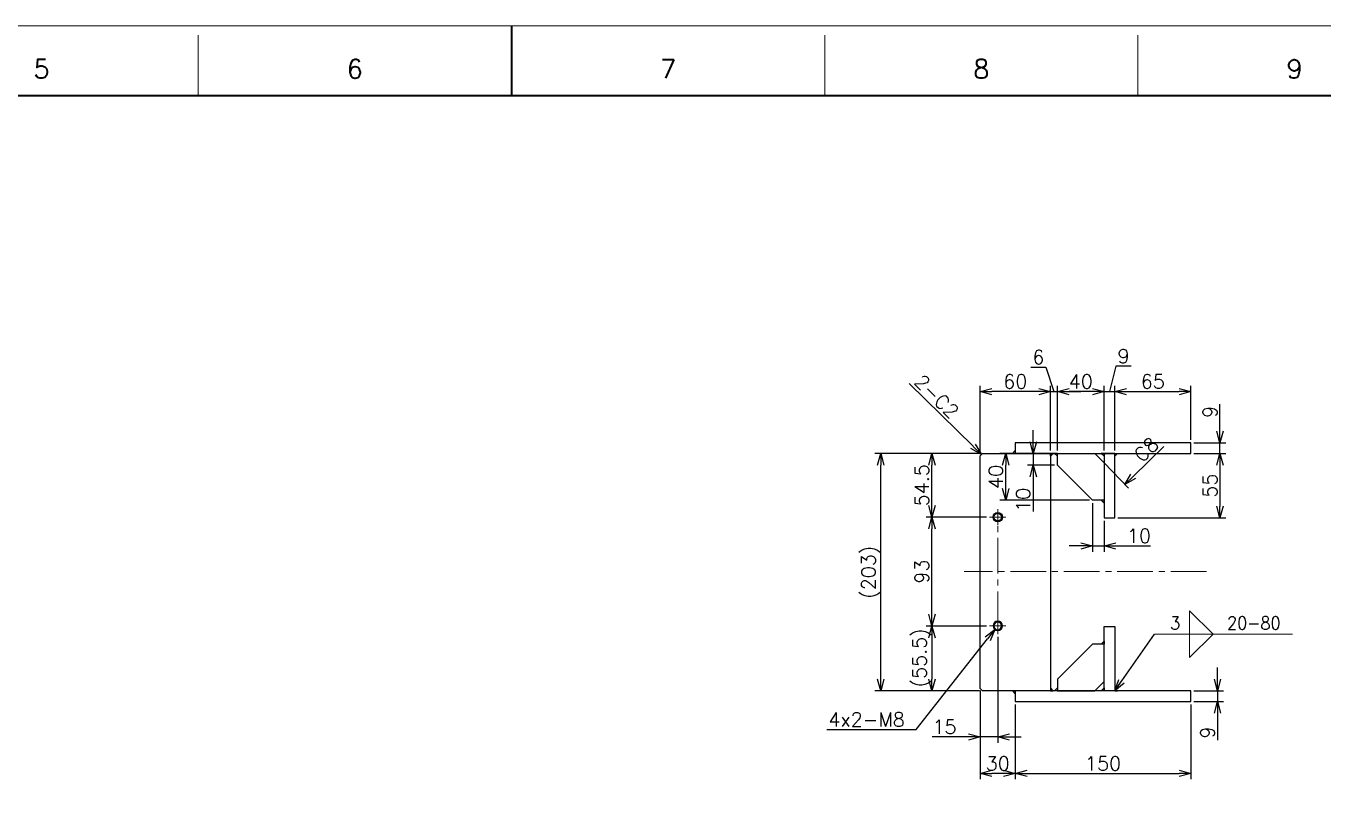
# Model space of a CAD drawing. Header units: millimetres. Extents: x 0 to 3313, y -19 to 2332.
# Drawn here: x 1293 to 2402, y 1675 to 2332 of the extents above; entities that cross this region are included whole.
import ezdxf
from ezdxf.enums import TextEntityAlignment as Align

# ---------------------------------------------------------------- set-up
doc = ezdxf.new("R2010")
doc.units = ezdxf.units.MM
doc.header["$LTSCALE"] = 1.6
doc.header["$PDMODE"] = 99
doc.header["$PDSIZE"] = 1
doc.linetypes.add('CENTER2', pattern=[28.575, 19.05, -3.175, 3.175, -3.175])
for name, color, linetype, lineweight in [('05_CENTER', 4, 'CENTER2', 13), ('08_DIM', 3, 'Continuous', 13), ('90_FRAME', 5, 'Continuous', 35)]:
    doc.layers.add(name, color=color, linetype=linetype, lineweight=lineweight)
doc.layers.add('91_BLANK', color=5, linetype='Continuous', lineweight=0, plot=False)
doc.styles.add('KSS_TXT', font='txt.shx', dxfattribs={"bigfont": 'extfont2.shx'})
doc.styles.get("Standard").update_dxf_attribs({"font": 'txt.shx', "bigfont": 'extfont2.shx'})
doc.dimstyles.new('KSS_DIM', dxfattribs={"dimscale": 4, "dimtxt": 3, "dimasz": 2.5, "dimexe": 1.25, "dimexo": 0.625, "dimtad": 1, "dimdsep": 46, "dimtxsty": 'KSS_TXT', "dimblk": 'OPEN30', "dimcen": 0, "dimazin": 2, "dimtfac": 0.75, "dimtmove": 0, "dimatfit": 3, "dimldrblk": 'OPEN30', "dimfxl": 1.25, "dimtolj": 1, "dimarcsym": 0})
doc.dimstyles.new('KSS_DIM$3', dxfattribs={"dimscale": 4, "dimtxt": 3, "dimasz": 2.5, "dimexe": 1.25, "dimexo": 0.625, "dimtad": 1, "dimtih": 1, "dimtoh": 1, "dimdsep": 46, "dimtxsty": 'KSS_TXT', "dimblk": 'OPEN30', "dimcen": 0, "dimazin": 2, "dimtfac": 0.75, "dimtofl": 0, "dimtmove": 0, "dimatfit": 3, "dimldrblk": 'OPEN30', "dimfxl": 1.25, "dimtolj": 1, "dimarcsym": 0})

# ---------------------------------------------------------------- blocks, each defined once
blk = doc.blocks.new('M8Tz_1')
at = {"color": 0}
for radius in [4, 3.25]:
    blk.add_circle((0, 0), radius, dxfattribs=at)
at = {"layer": '05_CENTER'}
for p, q in [((6.9, 0), (-6.9, 0)), ((0, -6.9), (0, 6.9))]:
    blk.add_line(p, q, dxfattribs=at)
blk = doc.blocks.new('_Open30')
at = {"color": 0, "linetype": 'ByBlock', "lineweight": -2}
for p, q in [((-1, 0.27), (0, 0)), ((0, 0), (-1, -0.27)), ((0, 0), (-1, 0))]:
    blk.add_line(p, q, dxfattribs=at)
blk = doc.blocks.new('*D193')
at = {"layer": '08_DIM', "color": 0, "lineweight": -2, "transparency": 16777216}
for p, q in [((2174.8, 1968.8), (2174.8, 2024.2)), ((2204.8, 2019.2), (2184.8, 2019.2)), ((2214.8, 1968.8), (2214.8, 2024.2))]:
    blk.add_line(p, q, dxfattribs=at)
at = {"layer": 'Defpoints', "color": 0, "transparency": 16777216}
for p in [(2174.8, 2019.2), (2174.8, 1966.3), (2214.8, 1966.3)]:
    blk.add_point(p, dxfattribs=at)
at = {"layer": '08_DIM', "color": 0, "lineweight": -2, "transparency": 16777216, "xscale": 10, "yscale": 10, "zscale": 10, "rotation": 180}
blk.add_blockref('_Open30', (2174.8, 2019.2), dxfattribs=at)
at = {"layer": '08_DIM', "color": 0, "lineweight": -2, "transparency": 16777216, "xscale": 10, "yscale": 10, "zscale": 10}
blk.add_blockref('_Open30', (2214.8, 2019.2), dxfattribs=at)
at = {"layer": '08_DIM', "color": 0, "transparency": 16777216, "insert": (2194.8, 2027.7), "char_height": 12, "attachment_point": 5, "style": 'KSS_TXT'}
blk.add_mtext('\\A1;40', dxfattribs=at)
blk = doc.blocks.new('*D194')
at = {"layer": '08_DIM', "color": 0, "lineweight": -2, "transparency": 16777216}
for p, q in [((2224.8, 2040.9), (2219.3, 2019.2)), ((2237.8, 2040.9), (2224.8, 2040.9)), ((2204.8, 2019.2), (2194.8, 2019.2)), ((2214.8, 1968.8), (2214.8, 2024.2)), ((2214.8, 2019.2), (2223.8, 2019.2)), ((2223.8, 1968.8), (2223.8, 2024.2)), ((2233.8, 2019.2), (2243.8, 2019.2))]:
    blk.add_line(p, q, dxfattribs=at)
at = {"layer": 'Defpoints', "color": 0, "transparency": 16777216}
for p in [(2223.8, 2019.2), (2214.8, 1966.3), (2223.8, 1966.3)]:
    blk.add_point(p, dxfattribs=at)
at = {"layer": '08_DIM', "color": 0, "lineweight": -2, "transparency": 16777216, "xscale": 10, "yscale": 10, "zscale": 10}
blk.add_blockref('_Open30', (2214.8, 2019.2), dxfattribs=at)
at = {"layer": '08_DIM', "color": 0, "lineweight": -2, "transparency": 16777216, "xscale": 10, "yscale": 10, "zscale": 10, "rotation": 180}
blk.add_blockref('_Open30', (2223.8, 2019.2), dxfattribs=at)
at = {"layer": '08_DIM', "color": 0, "transparency": 16777216, "insert": (2231.3, 2049.4), "char_height": 12, "attachment_point": 5, "style": 'KSS_TXT'}
blk.add_mtext('\\A1;9', dxfattribs=at)
blk = doc.blocks.new('*D195')
at = {"layer": '08_DIM', "color": 0, "lineweight": -2, "transparency": 16777216}
for p, q in [((2223.8, 1968.8), (2223.8, 2024.2)), ((2233.8, 2019.2), (2278.8, 2019.2)), ((2288.8, 1977.8), (2288.8, 2024.2))]:
    blk.add_line(p, q, dxfattribs=at)
at = {"layer": 'Defpoints', "color": 0, "transparency": 16777216}
for p in [(2288.8, 2019.2), (2288.8, 1975.3), (2223.8, 1966.3)]:
    blk.add_point(p, dxfattribs=at)
at = {"layer": '08_DIM', "color": 0, "lineweight": -2, "transparency": 16777216, "xscale": 10, "yscale": 10, "zscale": 10, "rotation": 180}
blk.add_blockref('_Open30', (2223.8, 2019.2), dxfattribs=at)
at = {"layer": '08_DIM', "color": 0, "lineweight": -2, "transparency": 16777216, "xscale": 10, "yscale": 10, "zscale": 10}
blk.add_blockref('_Open30', (2288.8, 2019.2), dxfattribs=at)
at = {"layer": '08_DIM', "color": 0, "transparency": 16777216, "insert": (2256.3, 2027.7), "char_height": 12, "attachment_point": 5, "style": 'KSS_TXT'}
blk.add_mtext('\\A1;65', dxfattribs=at)
blk = doc.blocks.new('*D196')
at = {"layer": '08_DIM', "color": 0, "lineweight": -2, "transparency": 16777216}
for p, q in [((2123.8, 1809.4), (2123.8, 1719)), ((2108.8, 1763.8), (2108.8, 1719)), ((2098.8, 1724), (2067.8, 1724)), ((2123.8, 1724), (2108.8, 1724)), ((2133.8, 1724), (2143.8, 1724))]:
    blk.add_line(p, q, dxfattribs=at)
at = {"layer": 'Defpoints', "color": 0, "transparency": 16777216}
for p in [(2123.8, 1811.9), (2108.8, 1766.3), (2108.8, 1724)]:
    blk.add_point(p, dxfattribs=at)
at = {"layer": '08_DIM', "color": 0, "lineweight": -2, "transparency": 16777216, "xscale": 10, "yscale": 10, "zscale": 10}
blk.add_blockref('_Open30', (2108.8, 1724), dxfattribs=at)
at = {"layer": '08_DIM', "color": 0, "lineweight": -2, "transparency": 16777216, "xscale": 10, "yscale": 10, "zscale": 10, "rotation": 180}
blk.add_blockref('_Open30', (2123.8, 1724), dxfattribs=at)
at = {"layer": '08_DIM', "color": 0, "transparency": 16777216, "insert": (2078.3, 1732.5), "char_height": 12, "attachment_point": 5, "style": 'KSS_TXT'}
blk.add_mtext('\\A1;15', dxfattribs=at)
blk = doc.blocks.new('*D197')
at = {"layer": '08_DIM', "color": 0, "lineweight": -2, "transparency": 16777216}
for p, q in [((2108.8, 1762.8), (2108.8, 1687.8)), ((2138.8, 1751.8), (2138.8, 1687.8)), ((2128.8, 1692.8), (2118.8, 1692.8))]:
    blk.add_line(p, q, dxfattribs=at)
at = {"layer": 'Defpoints', "color": 0, "transparency": 16777216}
for p in [(2108.8, 1765.3), (2138.8, 1754.3), (2108.8, 1692.8)]:
    blk.add_point(p, dxfattribs=at)
at = {"layer": '08_DIM', "color": 0, "lineweight": -2, "transparency": 16777216, "xscale": 10, "yscale": 10, "zscale": 10, "rotation": 180}
blk.add_blockref('_Open30', (2108.8, 1692.8), dxfattribs=at)
at = {"layer": '08_DIM', "color": 0, "lineweight": -2, "transparency": 16777216, "xscale": 10, "yscale": 10, "zscale": 10}
blk.add_blockref('_Open30', (2138.8, 1692.8), dxfattribs=at)
at = {"layer": '08_DIM', "color": 0, "transparency": 16777216, "insert": (2123.8, 1701.3), "char_height": 12, "attachment_point": 5, "style": 'KSS_TXT'}
blk.add_mtext('\\A1;30', dxfattribs=at)
blk = doc.blocks.new('*D198')
at = {"layer": '08_DIM', "color": 0, "lineweight": -2, "transparency": 16777216}
for p, q in [((2108.8, 1966.8), (2108.8, 2024.2)), ((2158.8, 2019.2), (2118.8, 2019.2)), ((2168.8, 1968.8), (2168.8, 2024.2))]:
    blk.add_line(p, q, dxfattribs=at)
at = {"layer": 'Defpoints', "color": 0, "transparency": 16777216}
for p in [(2108.8, 2019.2), (2108.8, 1964.3), (2168.8, 1966.3)]:
    blk.add_point(p, dxfattribs=at)
at = {"layer": '08_DIM', "color": 0, "lineweight": -2, "transparency": 16777216, "xscale": 10, "yscale": 10, "zscale": 10, "rotation": 180}
blk.add_blockref('_Open30', (2108.8, 2019.2), dxfattribs=at)
at = {"layer": '08_DIM', "color": 0, "lineweight": -2, "transparency": 16777216, "xscale": 10, "yscale": 10, "zscale": 10}
blk.add_blockref('_Open30', (2168.8, 2019.2), dxfattribs=at)
at = {"layer": '08_DIM', "color": 0, "transparency": 16777216, "insert": (2138.8, 2027.7), "char_height": 12, "attachment_point": 5, "style": 'KSS_TXT'}
blk.add_mtext('\\A1;60', dxfattribs=at)
blk = doc.blocks.new('*D199')
at = {"layer": '08_DIM', "color": 0, "lineweight": -2, "transparency": 16777216}
for p, q in [((2291.3, 1966.3), (2318.7, 1966.3)), ((2313.7, 1956.3), (2313.7, 1921.3)), ((2226.3, 1911.3), (2318.7, 1911.3))]:
    blk.add_line(p, q, dxfattribs=at)
at = {"layer": 'Defpoints', "color": 0, "transparency": 16777216}
for p in [(2288.8, 1966.3), (2223.8, 1911.3), (2313.7, 1911.3)]:
    blk.add_point(p, dxfattribs=at)
at = {"layer": '08_DIM', "color": 0, "lineweight": -2, "transparency": 16777216, "xscale": 10, "yscale": 10, "zscale": 10}
for p, rotation in [((2313.7, 1966.3), 90), ((2313.7, 1911.3), 270)]:
    blk.add_blockref('_Open30', p, dxfattribs=dict(at, rotation=rotation))
at = {"layer": '08_DIM', "color": 0, "transparency": 16777216, "insert": (2305.2, 1938.8), "char_height": 12, "attachment_point": 5, "rotation": 90, "style": 'KSS_TXT'}
blk.add_mtext('\\A1;55', dxfattribs=at)
blk = doc.blocks.new('*D200')
at = {"layer": '08_DIM', "color": 0, "lineweight": -2, "transparency": 16777216}
for p, q in [((2166.3, 1966.3), (2125.6, 1966.3)), ((2130.6, 1936.3), (2130.6, 1956.3)), ((2202.3, 1926.3), (2125.6, 1926.3))]:
    blk.add_line(p, q, dxfattribs=at)
at = {"layer": 'Defpoints', "color": 0, "transparency": 16777216}
for p in [(2130.6, 1966.3), (2168.8, 1966.3), (2204.8, 1926.3)]:
    blk.add_point(p, dxfattribs=at)
at = {"layer": '08_DIM', "color": 0, "lineweight": -2, "transparency": 16777216, "xscale": 10, "yscale": 10, "zscale": 10}
for p, rotation in [((2130.6, 1966.3), 90), ((2130.6, 1926.3), 270)]:
    blk.add_blockref('_Open30', p, dxfattribs=dict(at, rotation=rotation))
at = {"layer": '08_DIM', "color": 0, "transparency": 16777216, "insert": (2122.1, 1946.3), "char_height": 12, "attachment_point": 5, "rotation": 90, "style": 'KSS_TXT'}
blk.add_mtext('\\A1;40', dxfattribs=at)
blk = doc.blocks.new('*D201')
at = {"layer": '08_DIM', "color": 0, "lineweight": -2, "transparency": 16777216}
for p, q in [((2114.3, 1911.8), (2062.5, 1911.8)), ((2067.5, 1828.8), (2067.5, 1901.8)), ((2114.3, 1818.8), (2062.5, 1818.8))]:
    blk.add_line(p, q, dxfattribs=at)
at = {"layer": 'Defpoints', "color": 0, "transparency": 16777216}
for p in [(2067.5, 1911.8), (2116.8, 1911.8), (2116.8, 1818.8)]:
    blk.add_point(p, dxfattribs=at)
at = {"layer": '08_DIM', "color": 0, "lineweight": -2, "transparency": 16777216, "xscale": 10, "yscale": 10, "zscale": 10}
for p, rotation in [((2067.5, 1911.8), 90), ((2067.5, 1818.8), 270)]:
    blk.add_blockref('_Open30', p, dxfattribs=dict(at, rotation=rotation))
at = {"layer": '08_DIM', "color": 0, "transparency": 16777216, "insert": (2059, 1865.3), "char_height": 12, "attachment_point": 5, "rotation": 90, "style": 'KSS_TXT'}
blk.add_mtext('\\A1;93', dxfattribs=at)
blk = doc.blocks.new('*D202')
at = {"layer": '08_DIM', "color": 0, "lineweight": -2, "transparency": 16777216}
for p, q in [((2114.3, 1818.8), (2062.5, 1818.8)), ((2067.5, 1808.8), (2067.5, 1773.3)), ((2108.3, 1763.3), (2062.5, 1763.3))]:
    blk.add_line(p, q, dxfattribs=at)
at = {"layer": 'Defpoints', "color": 0, "transparency": 16777216}
for p in [(2116.8, 1818.8), (2067.5, 1763.3), (2110.8, 1763.3)]:
    blk.add_point(p, dxfattribs=at)
at = {"layer": '08_DIM', "color": 0, "lineweight": -2, "transparency": 16777216, "xscale": 10, "yscale": 10, "zscale": 10}
for p, rotation in [((2067.5, 1818.8), 90), ((2067.5, 1763.3), 270)]:
    blk.add_blockref('_Open30', p, dxfattribs=dict(at, rotation=rotation))
at = {"layer": '08_DIM', "color": 0, "transparency": 16777216, "insert": (2059, 1791.6), "char_height": 12, "attachment_point": 5, "rotation": 90, "style": 'KSS_TXT'}
blk.add_mtext('\\A1;(55.5)', dxfattribs=at)
blk = doc.blocks.new('*D203')
at = {"layer": '08_DIM', "color": 0, "lineweight": -2, "transparency": 16777216}
for p, q in [((2108.3, 1966.3), (2062.5, 1966.3)), ((2067.5, 1921.8), (2067.5, 1956.3)), ((2114.3, 1911.8), (2062.5, 1911.8))]:
    blk.add_line(p, q, dxfattribs=at)
at = {"layer": 'Defpoints', "color": 0, "transparency": 16777216}
for p in [(2067.5, 1966.3), (2110.8, 1966.3), (2116.8, 1911.8)]:
    blk.add_point(p, dxfattribs=at)
at = {"layer": '08_DIM', "color": 0, "lineweight": -2, "transparency": 16777216, "xscale": 10, "yscale": 10, "zscale": 10}
for p, rotation in [((2067.5, 1966.3), 90), ((2067.5, 1911.8), 270)]:
    blk.add_blockref('_Open30', p, dxfattribs=dict(at, rotation=rotation))
at = {"layer": '08_DIM', "color": 0, "transparency": 16777216, "insert": (2059, 1939.1), "char_height": 12, "attachment_point": 5, "rotation": 90, "style": 'KSS_TXT'}
blk.add_mtext('\\A1;54.5', dxfattribs=at)
blk = doc.blocks.new('*D204')
at = {"layer": '08_DIM', "color": 0, "lineweight": -2, "transparency": 16777216}
for p, q in [((2152, 2040.1), (2165, 2040.1)), ((2165, 2040.1), (2171.8, 2019.2)), ((2158.8, 2019.2), (2148.8, 2019.2)), ((2168.8, 1968.8), (2168.8, 2024.2)), ((2168.8, 2019.2), (2174.8, 2019.2)), ((2174.8, 1968.8), (2174.8, 2024.2)), ((2184.8, 2019.2), (2194.8, 2019.2))]:
    blk.add_line(p, q, dxfattribs=at)
at = {"layer": 'Defpoints', "color": 0, "transparency": 16777216}
for p in [(2174.8, 2019.2), (2168.8, 1966.3), (2174.8, 1966.3)]:
    blk.add_point(p, dxfattribs=at)
at = {"layer": '08_DIM', "color": 0, "lineweight": -2, "transparency": 16777216, "xscale": 10, "yscale": 10, "zscale": 10}
blk.add_blockref('_Open30', (2168.8, 2019.2), dxfattribs=at)
at = {"layer": '08_DIM', "color": 0, "lineweight": -2, "transparency": 16777216, "xscale": 10, "yscale": 10, "zscale": 10, "rotation": 180}
blk.add_blockref('_Open30', (2174.8, 2019.2), dxfattribs=at)
at = {"layer": '08_DIM', "color": 0, "transparency": 16777216, "insert": (2158.5, 2048.6), "char_height": 12, "attachment_point": 5, "style": 'KSS_TXT'}
blk.add_mtext('\\A1;6', dxfattribs=at)
blk = doc.blocks.new('*D205')
at = {"layer": '08_DIM', "color": 0, "lineweight": -2, "transparency": 16777216}
for p, q in [((2138.8, 1751.8), (2138.8, 1687.8)), ((2288.8, 1751.8), (2288.8, 1687.8)), ((2148.8, 1692.8), (2278.8, 1692.8))]:
    blk.add_line(p, q, dxfattribs=at)
at = {"layer": 'Defpoints', "color": 0, "transparency": 16777216}
for p in [(2138.8, 1754.3), (2288.8, 1754.3), (2288.8, 1692.8)]:
    blk.add_point(p, dxfattribs=at)
at = {"layer": '08_DIM', "color": 0, "lineweight": -2, "transparency": 16777216, "xscale": 10, "yscale": 10, "zscale": 10, "rotation": 180}
blk.add_blockref('_Open30', (2138.8, 1692.8), dxfattribs=at)
at = {"layer": '08_DIM', "color": 0, "lineweight": -2, "transparency": 16777216, "xscale": 10, "yscale": 10, "zscale": 10}
blk.add_blockref('_Open30', (2288.8, 1692.8), dxfattribs=at)
at = {"layer": '08_DIM', "color": 0, "transparency": 16777216, "insert": (2213.8, 1701.4), "char_height": 12, "attachment_point": 5, "style": 'KSS_TXT'}
blk.add_mtext('\\A1;150', dxfattribs=at)
blk = doc.blocks.new('*D206')
at = {"layer": '08_DIM', "color": 0, "lineweight": -2, "transparency": 16777216}
for p, q in [((2204.8, 1923.8), (2204.8, 1882.3)), ((2214.8, 1908.8), (2214.8, 1882.3)), ((2194.8, 1887.3), (2184.8, 1887.3)), ((2204.8, 1887.3), (2214.8, 1887.3)), ((2224.8, 1887.3), (2254.3, 1887.3))]:
    blk.add_line(p, q, dxfattribs=at)
at = {"layer": 'Defpoints', "color": 0, "transparency": 16777216}
for p in [(2204.8, 1926.3), (2214.8, 1911.3), (2214.8, 1887.3)]:
    blk.add_point(p, dxfattribs=at)
at = {"layer": '08_DIM', "color": 0, "lineweight": -2, "transparency": 16777216, "xscale": 10, "yscale": 10, "zscale": 10}
blk.add_blockref('_Open30', (2204.8, 1887.3), dxfattribs=at)
at = {"layer": '08_DIM', "color": 0, "lineweight": -2, "transparency": 16777216, "xscale": 10, "yscale": 10, "zscale": 10, "rotation": 180}
blk.add_blockref('_Open30', (2214.8, 1887.3), dxfattribs=at)
at = {"layer": '08_DIM', "color": 0, "transparency": 16777216, "insert": (2244.5, 1895.8), "char_height": 12, "attachment_point": 5, "style": 'KSS_TXT'}
blk.add_mtext('\\A1;10', dxfattribs=at)
blk = doc.blocks.new('*D207')
at = {"layer": '08_DIM', "color": 0, "lineweight": -2, "transparency": 16777216}
for p, q in [((2154.1, 1976.3), (2154.1, 1986.3)), ((2172.3, 1966.3), (2149.1, 1966.3)), ((2154.1, 1966.3), (2154.1, 1956.3)), ((2172.3, 1956.3), (2149.1, 1956.3)), ((2154.1, 1946.3), (2154.1, 1916.8))]:
    blk.add_line(p, q, dxfattribs=at)
at = {"layer": 'Defpoints', "color": 0, "transparency": 16777216}
for p in [(2174.8, 1966.3), (2154.1, 1956.3), (2174.8, 1956.3)]:
    blk.add_point(p, dxfattribs=at)
at = {"layer": '08_DIM', "color": 0, "lineweight": -2, "transparency": 16777216, "xscale": 10, "yscale": 10, "zscale": 10}
for p, rotation in [((2154.1, 1966.3), 270), ((2154.1, 1956.3), 90)]:
    blk.add_blockref('_Open30', p, dxfattribs=dict(at, rotation=rotation))
at = {"layer": '08_DIM', "color": 0, "transparency": 16777216, "insert": (2145.6, 1926.6), "char_height": 12, "attachment_point": 5, "rotation": 90, "style": 'KSS_TXT'}
blk.add_mtext('\\A1;10', dxfattribs=at)
blk = doc.blocks.new('*D221')
at = {"layer": '08_DIM', "color": 0, "lineweight": -2, "transparency": 16777216}
for p, q in [((2108.3, 1966.3), (2018.8, 1966.3)), ((2023.8, 1773.3), (2023.8, 1956.3)), ((2108.3, 1763.3), (2018.8, 1763.3))]:
    blk.add_line(p, q, dxfattribs=at)
at = {"layer": 'Defpoints', "color": 0, "transparency": 16777216}
for p in [(2023.8, 1966.3), (2110.8, 1966.3), (2110.8, 1763.3)]:
    blk.add_point(p, dxfattribs=at)
at = {"layer": '08_DIM', "color": 0, "lineweight": -2, "transparency": 16777216, "xscale": 10, "yscale": 10, "zscale": 10}
for p, rotation in [((2023.8, 1966.3), 90), ((2023.8, 1763.3), 270)]:
    blk.add_blockref('_Open30', p, dxfattribs=dict(at, rotation=rotation))
at = {"layer": '08_DIM', "color": 0, "transparency": 16777216, "insert": (2015.3, 1864.8), "char_height": 12, "attachment_point": 5, "rotation": 90, "style": 'KSS_TXT'}
blk.add_mtext('\\A1;(203)', dxfattribs=at)
blk = doc.blocks.new('*D222')
at = {"layer": '08_DIM', "color": 0, "lineweight": -2, "transparency": 16777216}
for p, q in [((2054.2, 1730.3), (2115.1, 1807.8)), ((1977.7, 1730.3), (2054.2, 1730.3))]:
    blk.add_line(p, q, dxfattribs=at)
at = {"layer": 'Defpoints', "color": 0, "transparency": 16777216}
for p in [(2126.2, 1822), (2121.3, 1815.7)]:
    blk.add_point(p, dxfattribs=at)
at = {"layer": '08_DIM', "color": 0, "lineweight": -2, "transparency": 16777216, "xscale": 10, "yscale": 10, "zscale": 10, "rotation": 51.82737784830479}
blk.add_blockref('_Open30', (2121.3, 1815.7), dxfattribs=at)
at = {"layer": '08_DIM', "color": 0, "transparency": 16777216, "insert": (2011.7, 1738.8), "char_height": 12, "attachment_point": 5, "style": 'KSS_TXT'}
blk.add_mtext('\\A1;4x2-M8', dxfattribs=at)
blk = doc.blocks.new('*D229')
at = {"layer": '08_DIM', "color": 0, "lineweight": -2, "transparency": 16777216}
blk.add_line((2102.7, 1972.4), (2048.2, 2026.2), dxfattribs=at)
at = {"layer": 'Defpoints', "color": 0, "transparency": 16777216}
for p in [(2021.6, 2052.5), (2021.6, 2052.5), (2109.8, 1965.3)]:
    blk.add_point(p, dxfattribs=at)
at = {"layer": '08_DIM', "color": 0, "lineweight": -2, "transparency": 16777216, "xscale": 10, "yscale": 10, "zscale": 10, "rotation": 315.3266685893889}
blk.add_blockref('_Open30', (2109.8, 1965.3), dxfattribs=at)
at = {"layer": '08_DIM', "color": 0, "transparency": 16777216, "insert": (2071.6, 2015), "char_height": 12, "attachment_point": 5, "rotation": 315.3267, "style": 'KSS_TXT'}
blk.add_mtext('\\A1;2-C2', dxfattribs=at)
blk = doc.blocks.new('Weld-line')
blk.add_line((0, 0), (1, 0))
blk = doc.blocks.new('Weld10-a2')
for p, q in [((5, 0), (0, 5)), ((0, 5), (0, -5)), ((0, -5), (5, 0)), ((5, 0), (0, 0))]:
    blk.add_line(p, q)
at = {"width": 0.9}
for tag, p in [('S1', (-2, 1)), ('S2', (-1.9, -4))]:
    blk.add_attdef(tag, text='', height=2.8, dxfattribs=at).set_placement(p, align=Align.RIGHT)
for tag, p in [('L1', (8, 1)), ('L2', (8, -4))]:
    blk.add_attdef(tag, p, '', height=2.8, dxfattribs=at)
blk = doc.blocks.new('Jis_w20241014143032')
at = {"xscale": 4, "yscale": 4, "zscale": 4}
blk.add_blockref('Weld10-a2', (30, 0), dxfattribs=at).add_auto_attribs({'S1': '3', 'L1': '20-80'})
at = {"layer": '08_DIM', "xscale": 118, "yscale": 118, "zscale": 118}
blk.add_blockref('Weld-line', (0, 0), dxfattribs=at)
at = {"flags": 1}
blk.add_attdef('JISINFO', (0, 0), '', height=12, dxfattribs=at)
blk = doc.blocks.new('*D245')
at = {"layer": '08_DIM', "color": 0, "lineweight": -2, "transparency": 16777216}
blk.add_line((2239.5, 1946.7), (2265.6, 1972.3), dxfattribs=at)
at = {"layer": 'Defpoints', "color": 0, "transparency": 16777216}
for p in [(2280.9, 1987.3), (2280.9, 1987.3), (2232.4, 1939.7)]:
    blk.add_point(p, dxfattribs=at)
at = {"layer": '08_DIM', "color": 0, "lineweight": -2, "transparency": 16777216, "xscale": 10, "yscale": 10, "zscale": 10, "rotation": 224.4038411176218}
blk.add_blockref('_Open30', (2232.4, 1939.7), dxfattribs=at)
at = {"layer": '08_DIM', "color": 0, "transparency": 16777216, "insert": (2250.7, 1969.6), "char_height": 12, "attachment_point": 5, "rotation": 44.4038, "style": 'KSS_TXT'}
blk.add_mtext('\\A1;C8', dxfattribs=at)
blk = doc.blocks.new('*D253')
at = {"layer": '08_DIM', "color": 0, "lineweight": -2, "transparency": 16777216}
for p, q in [((2313.7, 1985.3), (2313.7, 2008.3)), ((2291.3, 1975.3), (2318.7, 1975.3)), ((2313.7, 1966.3), (2313.7, 1975.3)), ((2291.3, 1966.3), (2318.7, 1966.3)), ((2313.7, 1956.3), (2313.7, 1946.3))]:
    blk.add_line(p, q, dxfattribs=at)
at = {"layer": 'Defpoints', "color": 0, "transparency": 16777216}
for p in [(2288.8, 1975.3), (2313.7, 1975.3), (2288.8, 1966.3)]:
    blk.add_point(p, dxfattribs=at)
at = {"layer": '08_DIM', "color": 0, "lineweight": -2, "transparency": 16777216, "xscale": 10, "yscale": 10, "zscale": 10}
for p, rotation in [((2313.7, 1975.3), 270), ((2313.7, 1966.3), 90)]:
    blk.add_blockref('_Open30', p, dxfattribs=dict(at, rotation=rotation))
at = {"layer": '08_DIM', "color": 0, "transparency": 16777216, "insert": (2305.2, 2001.8), "char_height": 12, "attachment_point": 5, "rotation": 90, "style": 'KSS_TXT'}
blk.add_mtext('\\A1;9', dxfattribs=at)
blk = doc.blocks.new('*D254')
at = {"layer": '08_DIM', "color": 0, "lineweight": -2, "transparency": 16777216}
for p, q in [((2311.6, 1773.3), (2311.6, 1783.3)), ((2291.3, 1763.3), (2316.6, 1763.3)), ((2311.6, 1763.3), (2311.6, 1754.3)), ((2291.3, 1754.3), (2316.6, 1754.3)), ((2311.6, 1744.3), (2311.6, 1721.3))]:
    blk.add_line(p, q, dxfattribs=at)
at = {"layer": 'Defpoints', "color": 0, "transparency": 16777216}
for p in [(2288.8, 1763.3), (2288.8, 1754.3), (2311.6, 1754.3)]:
    blk.add_point(p, dxfattribs=at)
at = {"layer": '08_DIM', "color": 0, "lineweight": -2, "transparency": 16777216, "xscale": 10, "yscale": 10, "zscale": 10}
for p, rotation in [((2311.6, 1763.3), 270), ((2311.6, 1754.3), 90)]:
    blk.add_blockref('_Open30', p, dxfattribs=dict(at, rotation=rotation))
at = {"layer": '08_DIM', "color": 0, "transparency": 16777216, "insert": (2303.1, 1727.8), "char_height": 12, "attachment_point": 5, "rotation": 90, "style": 'KSS_TXT'}
blk.add_mtext('\\A1;9', dxfattribs=at)

msp = doc.modelspace()

# ---------------------------------------------------------------- linework, layer by layer
at = {"color": 0}
for points in [[(2288.767, 1966.335), (2288.767, 1975.335), (2138.767, 1975.335), (2138.767, 1966.335)], [(2168.767, 1763.335), (2110.767, 1763.335), (2108.767, 1765.335), (2108.767, 1964.335), (2110.767, 1966.335), (2168.767, 1966.335)], [(2223.767, 1911.335), (2223.767, 1966.335), (2214.767, 1966.335), (2214.767, 1911.335)], [(2223.767, 1818.335), (2223.767, 1763.335), (2214.767, 1763.335), (2214.767, 1818.335)], [(2288.767, 1754.335), (2288.767, 1763.335), (2138.767, 1763.335), (2138.767, 1754.335)]]:
    msp.add_lwpolyline(points, close=True, dxfattribs=at)
at = {"color": 3}
for points in [[(2138.767, 1966.335), (2136.267, 1966.335), (2136.267, 1966.335), (2138.767, 1968.835)], [(2168.767, 1966.335), (2171.267, 1966.335), (2171.267, 1966.335), (2168.767, 1963.835)], [(2174.767, 1966.335), (2172.267, 1966.335), (2172.267, 1966.335), (2174.767, 1963.835)], [(2214.767, 1966.335), (2212.267, 1966.335), (2212.267, 1966.335), (2214.767, 1963.835)], [(2223.767, 1966.335), (2226.267, 1966.335), (2226.267, 1966.335), (2223.767, 1963.835)], [(2214.767, 1926.335), (2212.267, 1926.335), (2212.267, 1926.335), (2214.767, 1923.835)], [(2214.767, 1803.335), (2212.267, 1803.335), (2212.267, 1803.335), (2214.767, 1805.835)], [(2138.767, 1763.335), (2136.267, 1763.335), (2136.267, 1763.335), (2138.767, 1760.835)], [(2168.767, 1763.335), (2171.267, 1763.335), (2171.267, 1763.335), (2168.767, 1765.835)], [(2174.767, 1763.335), (2172.267, 1763.335), (2172.267, 1763.335), (2174.767, 1765.835)], [(2214.767, 1763.335), (2212.267, 1763.335), (2212.267, 1763.335), (2214.767, 1765.835)], [(2223.767, 1763.335), (2226.267, 1763.335), (2226.267, 1763.335), (2223.767, 1765.835)]]:
    msp.add_lwpolyline(points, close=True, dxfattribs=at)
at = {"color": 0}
for points in [[(2174.767, 1966.335), (2206.767, 1966.335), (2214.767, 1958.335), (2214.767, 1926.335), (2204.767, 1926.335), (2174.767, 1956.335), (2174.767, 1966.335)], [(2174.767, 1763.335), (2206.767, 1763.335), (2214.767, 1771.335), (2214.767, 1803.335), (2204.767, 1803.335), (2174.767, 1773.335), (2174.767, 1763.335)]]:
    msp.add_lwpolyline(points, dxfattribs=at)
at = {"layer": '05_CENTER'}
for p, q in [((2123.767, 1817.835), (2123.767, 1912.835)), ((2302.192, 1865.335), (2095.09, 1865.335))]:
    msp.add_line(p, q, dxfattribs=at)
at = {"layer": '08_DIM'}
msp.add_line((2206.767, 1966.335), (2214.767, 1958.335), dxfattribs=at)
at = {"layer": '90_FRAME'}
msp.add_line((1708.17, 2331.679), (1708.17, 2271.831), dxfattribs=at)
at = {"layer": '90_FRAME', "color": 4, "lineweight": 13}
for p, q in [((1440.436, 2271.831), (1440.436, 2323.679)), ((1975.903, 2271.831), (1975.903, 2323.679)), ((2243.637, 2271.831), (2243.637, 2323.679))]:
    msp.add_line(p, q, dxfattribs=at)
at = {"layer": '90_FRAME'}
msp.add_lwpolyline([(155.384, 51.616), (3260.956, 51.616), (3260.956, 2271.831), (155.384, 2271.831)], close=True, dxfattribs=at)
at = {"layer": '91_BLANK'}
msp.add_lwpolyline([(0, 0), (3312.803, 0), (3312.803, 2331.679), (0, 2331.679)], close=True, dxfattribs=at)

# ---------------------------------------------------------------- block references
at = {"rotation": 180}
msp.add_blockref('M8Tz_1', (2123.767, 1911.835), dxfattribs=at)
at = {"xscale": -1}
msp.add_blockref('M8Tz_1', (2123.767, 1818.835), dxfattribs=at)
at = {"layer": '08_DIM'}
msp.add_blockref('Jis_w20241014143032', (2257.762, 1811.74), dxfattribs=at)

# ---------------------------------------------------------------- texts
at = {"layer": '90_FRAME', "color": 0, "lineweight": 13, "style": 'KSS_TXT'}
for s, p in [('5', (1306.569, 2282.158)), ('6', (1574.303, 2282.158)), ('7', (1842.036, 2282.158)), ('8', (2109.77, 2282.158)), ('9', (2377.504, 2282.158))]:
    msp.add_text(s, height=16, dxfattribs=at).set_placement(p, align=Align.BOTTOM_CENTER)

# ---------------------------------------------------------------- dimensions: what is measured, and where the dimension line sits
at = {"layer": '08_DIM'}
for p1, p2, text, picture, middle in [((2109.767, 1965.335), (2021.571, 2052.531), '2-C2', '*D229', (2071.645, 2014.977)), ((2232.359, 1939.742), (2280.912, 1987.295), 'C8', '*D245', (2250.688, 1969.591))]:
    dim = msp.add_aligned_dim(p1=p1, p2=p2, distance=0, text=text, dimstyle='KSS_DIM', override={"dimse1": 1, "dimse2": 1, "dimsd2": 1}, dxfattribs=at)
    dim.commit()
    dim.dimension.update_dxf_attribs({"geometry": picture, "text_midpoint": middle})
for base, p1, p2, picture, middle in [((2174.767, 2019.175), (2168.767, 1966.335), (2174.767, 1966.335), '*D204', (2162.513, 2040.143)), ((2223.767, 2019.175), (2214.767, 1966.335), (2223.767, 1966.335), '*D194', (2227.334, 2040.931))]:
    dim = msp.add_linear_dim(base=base, p1=p1, p2=p2, dimstyle='KSS_DIM', override={"dimtmove": 1}, dxfattribs=at)
    dim.commit()
    dim.dimension.update_dxf_attribs({"geometry": picture, "text_midpoint": middle, "dimtype": 160})
for base, p1, p2, picture, middle in [((2108.767, 2019.175), (2168.767, 1966.335), (2108.767, 1964.335), '*D198', (2138.767, 2027.675)), ((2174.767, 2019.175), (2214.767, 1966.335), (2174.767, 1966.335), '*D193', (2194.767, 2027.675)), ((2288.767, 2019.175), (2223.767, 1966.335), (2288.767, 1975.335), '*D195', (2256.267, 2027.683)), ((2214.767, 1887.333), (2204.767, 1926.335), (2214.767, 1911.335), '*D206', (2244.517, 1895.833)), ((2108.767, 1723.988), (2123.767, 1811.912), (2108.767, 1766.335), '*D196', (2078.267, 1732.496)), ((2108.767, 1692.847), (2138.767, 1754.335), (2108.767, 1765.335), '*D197', (2123.767, 1701.347)), ((2288.767, 1692.847), (2138.767, 1754.335), (2288.767, 1754.335), '*D205', (2213.767, 1701.356))]:
    dim = msp.add_linear_dim(base=base, p1=p1, p2=p2, dimstyle='KSS_DIM', dxfattribs=at)
    dim.commit()
    dim.dimension.update_dxf_attribs({"geometry": picture, "text_midpoint": middle})
for base, p1, p2, angle, picture, middle in [((2313.718, 1975.335), (2288.767, 1966.335), (2288.767, 1975.335), 90, '*D253', (2305.218, 2001.835)), ((2154.13, 1956.335), (2174.767, 1966.335), (2174.767, 1956.335), 90, '*D207', (2145.63, 1926.585)), ((2130.649, 1966.335), (2204.767, 1926.335), (2168.767, 1966.335), 270, '*D200', (2122.149, 1946.335)), ((2313.718, 1911.335), (2288.767, 1966.335), (2223.767, 1911.335), 270, '*D199', (2305.201, 1938.835)), ((2311.636, 1754.335), (2288.767, 1763.335), (2288.767, 1754.335), 90, '*D254', (2303.136, 1727.835))]:
    dim = msp.add_linear_dim(base=base, p1=p1, p2=p2, angle=angle, dimstyle='KSS_DIM', dxfattribs=at)
    dim.commit()
    dim.dimension.update_dxf_attribs({"geometry": picture, "text_midpoint": middle})
dim = msp.add_linear_dim(base=(2023.815, 1966.335), p1=(2110.767, 1763.335), p2=(2110.767, 1966.335), angle=90, text='(<>)', dimstyle='KSS_DIM', dxfattribs=at)
dim.commit()
dim.dimension.update_dxf_attribs({"geometry": '*D221', "text_midpoint": (2015.315, 1864.835)})
for base, p1, p2, picture, middle in [((2067.521, 1966.335), (2116.844, 1911.835), (2110.767, 1966.335), '*D203', (2059.004, 1939.085)), ((2067.521, 1911.835), (2116.844, 1818.835), (2116.844, 1911.835), '*D201', (2059.021, 1865.335))]:
    dim = msp.add_linear_dim(base=base, p1=p1, p2=p2, angle=90, dimstyle='KSS_DIM', override={"dimdec": 1}, dxfattribs=at)
    dim.commit()
    dim.dimension.update_dxf_attribs({"geometry": picture, "text_midpoint": middle})
dim = msp.add_diameter_dim_2p(p1=(2126.239, 1821.979), p2=(2121.295, 1815.69), text='4x2-M<>', dimstyle='KSS_DIM$3', override={"dimpost": '<>', "dimtix": 1}, dxfattribs=at)
dim.commit()
dim.dimension.update_dxf_attribs({"geometry": '*D222', "text_midpoint": (2011.694, 1730.336), "dimtype": 163})
dim = msp.add_linear_dim(base=(2067.521, 1763.335), p1=(2116.844, 1818.835), p2=(2110.767, 1763.335), angle=90, text='(<>)', dimstyle='KSS_DIM', override={"dimdec": 1}, dxfattribs=at)
dim.commit()
dim.dimension.update_dxf_attribs({"geometry": '*D202', "text_midpoint": (2067.521, 1791.636), "dimtype": 160})

# ---------------------------------------------------------------- leaders
msp.add_leader([(2214.767, 1958.335), (2235.522, 1936.58)], dimstyle='KSS_DIM', override={"dimse1": 1, "dimse2": 1, "dimsd2": 1, "dimldrblk": 'None'}, dxfattribs=at)
msp.add_leader([(2223.767, 1763.335), (2257.762, 1811.74)], dimstyle='KSS_DIM', dxfattribs=at)

doc.saveas('drawing.dxf')
